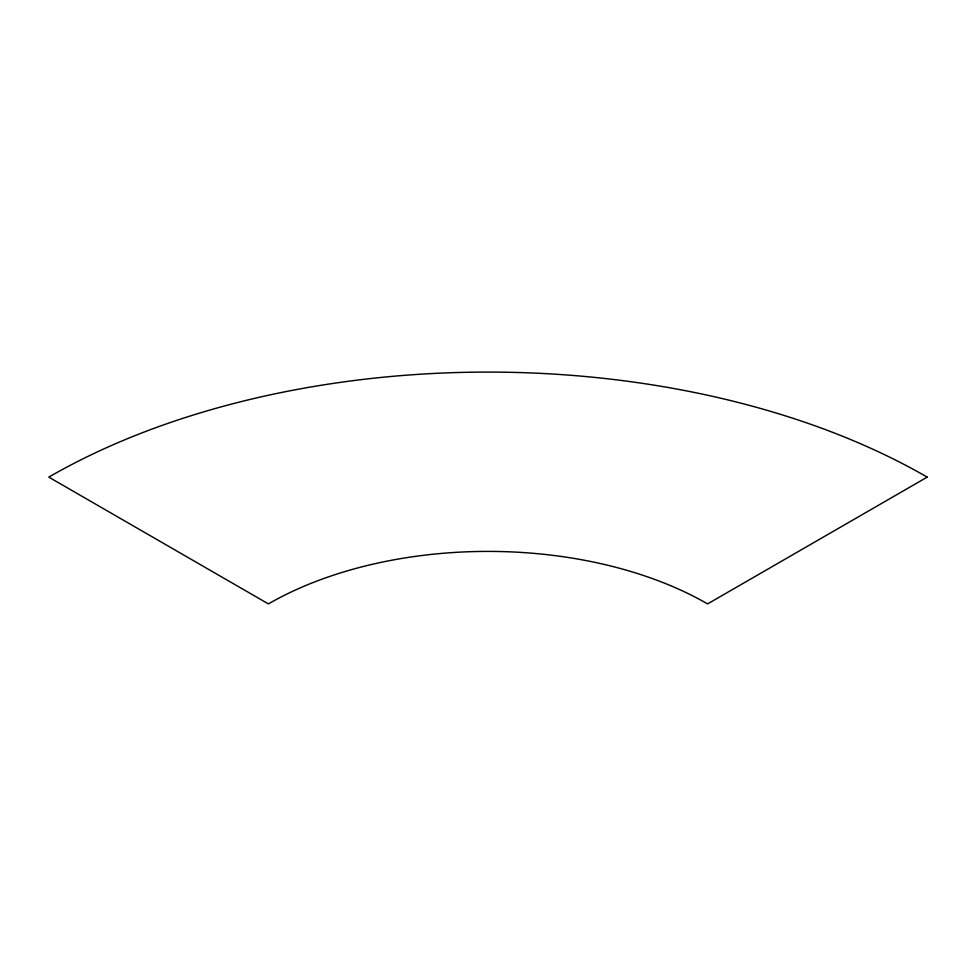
<?xml version="1.0" encoding="UTF-8"?>
<svg xmlns="http://www.w3.org/2000/svg" width="976" height="976" viewBox="0 0 976 976"><rect width="100%" height="100%" fill="white"/><g stroke="black" fill="none" stroke-linecap="round" stroke-linejoin="round"><path stroke-width="1.46" d="M927.2 477.118L707.6 603.912A310.563 179.303 0 0 0 268.4 603.912L48.8 477.118A621.126 358.607 0 0 1 927.2 477.118"/></g></svg>
